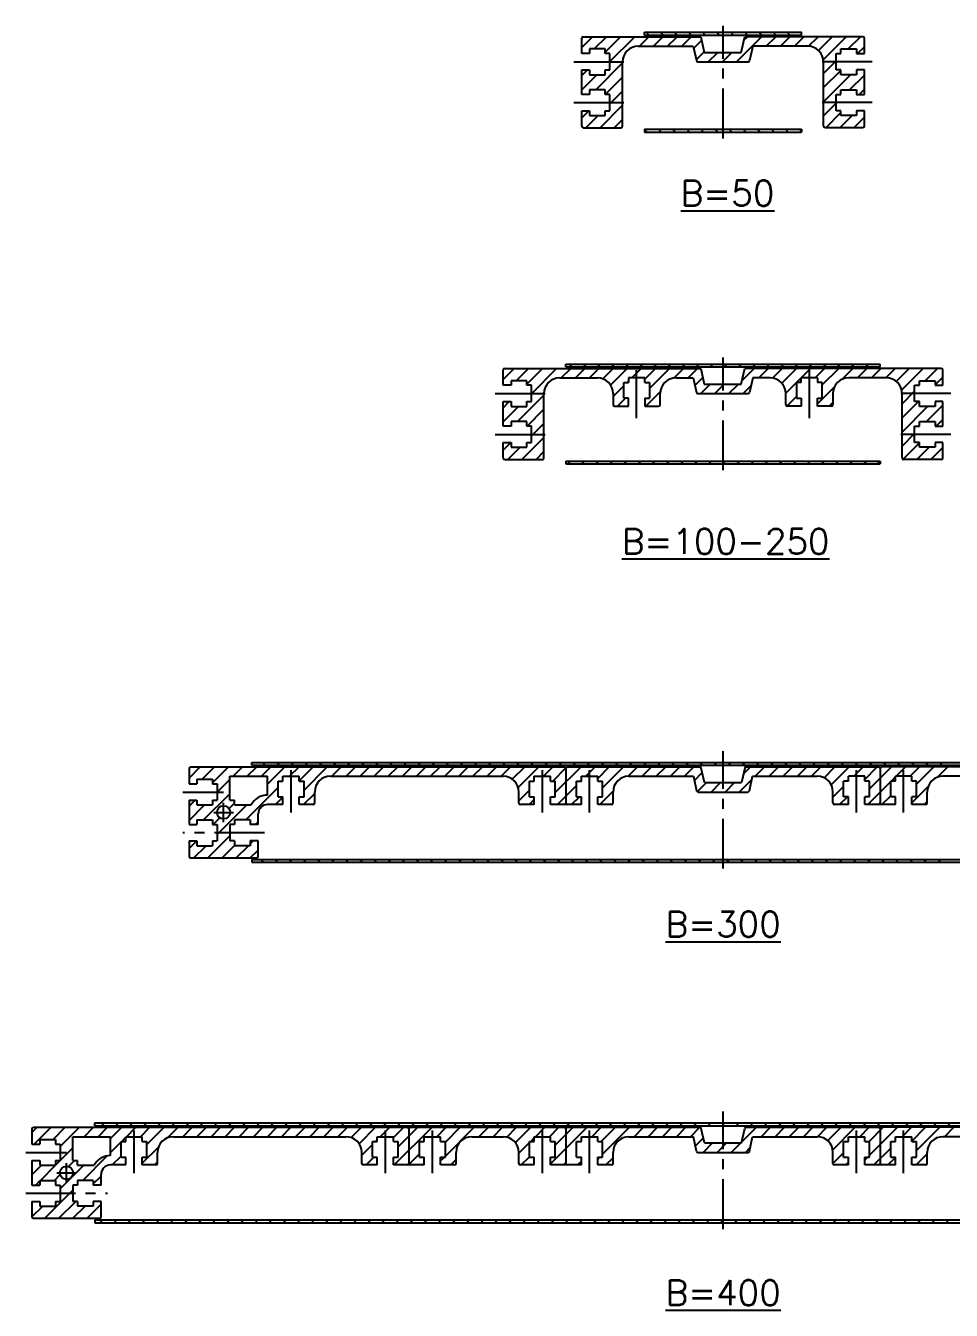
# Model space of a CAD drawing. Extents: x 0 to 1617, y -8 to 446.
# Drawn here: x 1172.9 to 1467.6, y 12.4 to 421.6 of the extents above; entities that cross this region are included whole.
import ezdxf

# ---------------------------------------------------------------- set-up
doc = ezdxf.new("R2010")
doc.units = 0
doc.header["$LTSCALE"] = 0.5
doc.linetypes.add('CENTER', pattern=[50.8, 31.75, -6.35, 6.35, -6.35])
for name, color, linetype in [('MSM_CENTER', 1, 'CENTER'), ('MSM_CONTINUOUS', 7, 'CONTINUOUS'), ('MSM_NARROW', 5, 'CONTINUOUS'), ('MSM_PART_NUMBER', 7, 'CONTINUOUS')]:
    doc.layers.add(name, color=color, linetype=linetype)
doc.styles.get("Standard").update_dxf_attribs({"font": 'txt.shx', "height": 3, "bigfont": 'bigfont.shx'})

msp = doc.modelspace()

# ---------------------------------------------------------------- linework, layer by layer
at = {"layer": 'MSM_CENTER'}
for p, q in [((1394.94, 385.71), (1394.94, 421.62)), ((1347.45, 410.11), (1365.13, 410.11)), ((1442.43, 410.11), (1424.75, 410.11)), ((1347.45, 397.11), (1365.13, 397.11)), ((1442.43, 397.11), (1424.75, 397.11)), ((1394.94, 280.02), (1394.94, 315.94)), ((1367.44, 296.56), (1367.44, 311.94)), ((1422.44, 296.56), (1422.44, 311.94)), ((1322.45, 304.42), (1340.13, 304.42)), ((1467.43, 304.42), (1449.75, 304.42)), ((1322.45, 291.42), (1340.13, 291.42)), ((1467.43, 291.42), (1449.75, 291.42)), ((1394.94, 153.11), (1394.94, 190.51)), ((1257.44, 170.99), (1257.44, 184.51)), ((1337.44, 170.99), (1337.44, 184.51)), ((1352.44, 170.99), (1352.44, 184.51)), ((1437.44, 170.99), (1437.44, 184.51)), ((1452.44, 170.99), (1452.44, 184.51)), ((1222.94, 177.51), (1235.94, 177.51)), ((1235.94, 167.91), (1235.94, 174.11)), ((1232.84, 171.01), (1239.04, 171.01)), ((1248.94, 164.51), (1222.94, 164.51)), ((1394.94, 38.3), (1394.94, 75.7)), ((1207.44, 56.11), (1207.44, 69.7)), ((1287.44, 56.11), (1287.44, 69.7)), ((1302.44, 56.11), (1302.44, 69.7)), ((1337.44, 56.11), (1337.44, 69.7)), ((1352.44, 56.11), (1352.44, 69.7)), ((1437.44, 56.11), (1437.44, 69.7)), ((1452.44, 56.11), (1452.44, 69.7)), ((1172.94, 62.7), (1185.94, 62.7)), ((1185.94, 53.1), (1185.94, 59.3)), ((1182.84, 56.2), (1189.04, 56.2)), ((1172.94, 49.7), (1198.94, 49.7))]:
    msp.add_line(p, q, dxfattribs=at)
at = {"layer": 'MSM_CONTINUOUS'}
for p, q in [((1349.94, 412.74), (1349.94, 417.61)), ((1350.44, 418.11), (1387.86, 418.11)), ((1369.94, 418.61), (1369.94, 419.51)), ((1369.94, 419.51), (1419.94, 419.51)), ((1369.94, 418.61), (1419.94, 418.61)), ((1387.86, 418.11), (1388.96, 413.11)), ((1400.76, 413.11), (1401.86, 418.11)), ((1439.44, 418.11), (1401.86, 418.11)), ((1419.94, 418.61), (1419.94, 419.51)), ((1439.94, 412.74), (1439.94, 417.61)), ((1352.44, 414.21), (1352.44, 412.74)), ((1357.44, 414.21), (1352.44, 414.21)), ((1357.44, 412.74), (1357.44, 414.21)), ((1367.94, 415.11), (1385.45, 415.11)), ((1385.45, 415.11), (1386.46, 410.5)), ((1404.4, 415.11), (1403.39, 410.5)), ((1421.94, 415.11), (1404.4, 415.11)), ((1432.44, 412.74), (1432.44, 414.21)), ((1432.44, 414.21), (1437.44, 414.21)), ((1437.44, 414.21), (1437.44, 412.74)), ((1352.44, 412.74), (1349.94, 412.74)), ((1358.94, 412.74), (1357.44, 412.74)), ((1358.94, 407.54), (1358.94, 412.74)), ((1362.94, 389.61), (1362.94, 410.11)), ((1386.95, 410.11), (1402.9, 410.11)), ((1388.96, 413.11), (1400.76, 413.11)), ((1426.94, 389.61), (1426.94, 410.11)), ((1430.94, 407.54), (1430.94, 412.74)), ((1430.94, 412.74), (1432.44, 412.74)), ((1437.44, 412.74), (1439.94, 412.74)), ((1349.94, 407.54), (1352.44, 407.54)), ((1349.94, 399.74), (1349.94, 407.54)), ((1352.44, 407.54), (1352.44, 406.01)), ((1352.44, 406.01), (1357.44, 406.01)), ((1357.44, 407.54), (1358.94, 407.54)), ((1357.44, 406.01), (1357.44, 407.54)), ((1432.44, 407.54), (1430.94, 407.54)), ((1432.44, 406.01), (1432.44, 407.54)), ((1437.44, 406.01), (1432.44, 406.01)), ((1439.94, 407.54), (1437.44, 407.54)), ((1437.44, 407.54), (1437.44, 406.01)), ((1439.94, 399.74), (1439.94, 407.54)), ((1352.44, 401.21), (1352.44, 399.74)), ((1357.44, 401.21), (1352.44, 401.21)), ((1357.44, 399.74), (1357.44, 401.21)), ((1432.44, 399.74), (1432.44, 401.21)), ((1432.44, 401.21), (1437.44, 401.21)), ((1437.44, 401.21), (1437.44, 399.74)), ((1352.44, 399.74), (1349.94, 399.74)), ((1358.94, 399.74), (1357.44, 399.74)), ((1358.94, 394.54), (1358.94, 399.74)), ((1430.94, 394.54), (1430.94, 399.74)), ((1430.94, 399.74), (1432.44, 399.74)), ((1437.44, 399.74), (1439.94, 399.74)), ((1349.94, 394.54), (1352.44, 394.54)), ((1349.94, 389.61), (1349.94, 394.54)), ((1352.44, 394.54), (1352.44, 393.01)), ((1352.44, 393.01), (1357.44, 393.01)), ((1357.44, 394.54), (1358.94, 394.54)), ((1357.44, 393.01), (1357.44, 394.54)), ((1432.44, 394.54), (1430.94, 394.54)), ((1432.44, 393.01), (1432.44, 394.54)), ((1437.44, 393.01), (1432.44, 393.01)), ((1439.94, 394.54), (1437.44, 394.54)), ((1437.44, 394.54), (1437.44, 393.01)), ((1439.94, 389.61), (1439.94, 394.54)), ((1350.44, 389.11), (1362.44, 389.11)), ((1439.44, 389.11), (1427.44, 389.11)), ((1369.94, 388.61), (1369.94, 387.71)), ((1369.94, 388.61), (1419.94, 388.61)), ((1369.94, 387.71), (1419.94, 387.71)), ((1419.94, 388.61), (1419.94, 387.71)), ((1324.94, 307.06), (1324.94, 311.92)), ((1325.44, 312.42), (1387.86, 312.42)), ((1344.94, 312.92), (1344.94, 313.82)), ((1344.94, 313.82), (1444.94, 313.82)), ((1344.94, 312.92), (1444.94, 312.92)), ((1387.86, 312.42), (1388.96, 307.42)), ((1400.76, 307.42), (1401.86, 312.42)), ((1464.44, 312.42), (1401.86, 312.42)), ((1444.94, 312.92), (1444.94, 313.82)), ((1464.94, 307.06), (1464.94, 311.92)), ((1327.44, 307.06), (1324.94, 307.06)), ((1327.44, 308.52), (1327.44, 307.06)), ((1332.44, 308.52), (1327.44, 308.52)), ((1332.44, 307.06), (1332.44, 308.52)), ((1333.94, 307.06), (1332.44, 307.06)), ((1333.94, 301.86), (1333.94, 307.06)), ((1342.94, 309.42), (1354.94, 309.42)), ((1363.34, 302.92), (1363.34, 307.92)), ((1363.34, 307.92), (1364.84, 307.92)), ((1370.04, 309.42), (1364.84, 309.42)), ((1364.84, 309.42), (1364.84, 307.92)), ((1370.04, 307.92), (1370.04, 309.42)), ((1370.04, 307.92), (1371.54, 307.92)), ((1371.54, 307.92), (1371.54, 302.92)), ((1379.94, 309.42), (1385.45, 309.42)), ((1385.45, 309.42), (1386.46, 304.81)), ((1388.96, 307.42), (1400.76, 307.42)), ((1404.4, 309.42), (1403.39, 304.82)), ((1409.94, 309.42), (1404.4, 309.42)), ((1418.34, 307.92), (1418.34, 302.92)), ((1419.84, 307.92), (1418.34, 307.92)), ((1425.04, 309.42), (1419.84, 309.42)), ((1419.84, 307.92), (1419.84, 309.42)), ((1425.04, 309.42), (1425.04, 307.92)), ((1426.54, 307.92), (1425.04, 307.92)), ((1426.54, 302.92), (1426.54, 307.92)), ((1446.94, 309.42), (1434.94, 309.42)), ((1455.94, 301.86), (1455.94, 307.06)), ((1455.94, 307.06), (1457.44, 307.06)), ((1457.44, 307.06), (1457.44, 308.52)), ((1457.44, 308.52), (1462.44, 308.52)), ((1462.44, 308.52), (1462.44, 307.06)), ((1462.44, 307.06), (1464.94, 307.06)), ((1337.94, 283.92), (1337.94, 304.42)), ((1359.94, 304.42), (1359.94, 300.92)), ((1364.84, 302.92), (1363.34, 302.92)), ((1364.84, 300.42), (1364.84, 302.92)), ((1370.04, 302.92), (1371.54, 302.92)), ((1370.04, 302.92), (1370.04, 300.42)), ((1374.94, 300.92), (1374.94, 304.42)), ((1386.95, 304.42), (1402.9, 304.42)), ((1414.94, 300.92), (1414.94, 304.42)), ((1418.34, 302.92), (1419.84, 302.92)), ((1419.84, 302.92), (1419.84, 300.42)), ((1425.04, 302.92), (1426.54, 302.92)), ((1425.04, 300.42), (1425.04, 302.92)), ((1429.94, 304.42), (1429.94, 300.92)), ((1451.94, 283.92), (1451.94, 304.42)), ((1324.94, 301.86), (1327.44, 301.86)), ((1324.94, 294.06), (1324.94, 301.86)), ((1327.44, 301.86), (1327.44, 300.32)), ((1327.44, 300.32), (1332.44, 300.32)), ((1332.44, 301.86), (1333.94, 301.86)), ((1332.44, 300.32), (1332.44, 301.86)), ((1360.44, 300.42), (1364.84, 300.42)), ((1370.04, 300.42), (1374.44, 300.42)), ((1419.84, 300.42), (1415.44, 300.42)), ((1429.44, 300.42), (1425.04, 300.42)), ((1457.44, 301.86), (1455.94, 301.86)), ((1457.44, 300.32), (1457.44, 301.86)), ((1462.44, 300.32), (1457.44, 300.32)), ((1464.94, 301.86), (1462.44, 301.86)), ((1462.44, 301.86), (1462.44, 300.32)), ((1464.94, 294.06), (1464.94, 301.86)), ((1327.44, 295.52), (1327.44, 294.06)), ((1332.44, 295.52), (1327.44, 295.52)), ((1332.44, 294.06), (1332.44, 295.52)), ((1457.44, 294.06), (1457.44, 295.52)), ((1457.44, 295.52), (1462.44, 295.52)), ((1462.44, 295.52), (1462.44, 294.06)), ((1327.44, 294.06), (1324.94, 294.06)), ((1333.94, 294.06), (1332.44, 294.06)), ((1333.94, 288.86), (1333.94, 294.06)), ((1455.94, 288.86), (1455.94, 294.06)), ((1455.94, 294.06), (1457.44, 294.06)), ((1462.44, 294.06), (1464.94, 294.06)), ((1324.94, 283.92), (1324.94, 288.86)), ((1324.94, 288.86), (1327.44, 288.86)), ((1327.44, 288.86), (1327.44, 287.32)), ((1327.44, 287.32), (1332.44, 287.32)), ((1332.44, 288.86), (1333.94, 288.86)), ((1332.44, 287.32), (1332.44, 288.86)), ((1457.44, 288.86), (1455.94, 288.86)), ((1457.44, 287.32), (1457.44, 288.86)), ((1462.44, 287.32), (1457.44, 287.32)), ((1464.94, 288.86), (1462.44, 288.86)), ((1462.44, 288.86), (1462.44, 287.32)), ((1464.94, 283.92), (1464.94, 288.86)), ((1325.44, 283.42), (1337.44, 283.42)), ((1344.94, 282.92), (1344.94, 282.02)), ((1344.94, 282.92), (1444.94, 282.92)), ((1444.94, 282.92), (1444.94, 282.02)), ((1464.44, 283.42), (1452.44, 283.42)), ((1344.94, 282.02), (1444.94, 282.02)), ((1224.94, 185.01), (1224.94, 180.11)), ((1225.44, 185.51), (1344.44, 185.51)), ((1244.94, 186.01), (1244.94, 186.91)), ((1244.94, 186.91), (1544.94, 186.91)), ((1244.94, 186.01), (1544.94, 186.01)), ((1344.94, 185.01), (1344.94, 174.01)), ((1345.44, 185.51), (1387.54, 185.51)), ((1389.04, 180.51), (1388.03, 185.12)), ((1401.94, 185.51), (1400.84, 180.51)), ((1402.34, 185.51), (1444.44, 185.51)), ((1444.94, 185.01), (1444.94, 174.01)), ((1564.44, 185.51), (1445.44, 185.51)), ((1224.94, 180.11), (1227.44, 180.11)), ((1227.44, 181.61), (1227.44, 180.11)), ((1227.44, 181.61), (1232.44, 181.61)), ((1232.44, 181.61), (1232.44, 180.11)), ((1232.44, 180.11), (1233.94, 180.11)), ((1233.94, 180.11), (1233.94, 174.91)), ((1237.94, 182.51), (1249.94, 182.51)), ((1237.94, 174.91), (1237.94, 182.51)), ((1249.94, 176.51), (1249.94, 182.51)), ((1253.34, 181.01), (1254.84, 181.01)), ((1253.34, 176.01), (1253.34, 181.01)), ((1254.84, 182.51), (1260.04, 182.51)), ((1254.84, 181.01), (1254.84, 182.51)), ((1260.04, 181.01), (1260.04, 182.51)), ((1260.04, 181.01), (1261.54, 181.01)), ((1261.54, 176.01), (1261.54, 181.01)), ((1269.94, 182.51), (1324.94, 182.51)), ((1333.34, 181.01), (1334.84, 181.01)), ((1333.34, 176.01), (1333.34, 181.01)), ((1334.84, 182.51), (1340.04, 182.51)), ((1334.84, 181.01), (1334.84, 182.51)), ((1340.04, 181.01), (1340.04, 182.51)), ((1340.04, 181.01), (1341.54, 181.01)), ((1341.54, 176.01), (1341.54, 181.01)), ((1348.34, 181.01), (1349.84, 181.01)), ((1348.34, 176.01), (1348.34, 181.01)), ((1349.84, 182.51), (1355.04, 182.51)), ((1349.84, 181.01), (1349.84, 182.51)), ((1355.04, 181.01), (1355.04, 182.51)), ((1355.04, 181.01), (1356.54, 181.01)), ((1356.54, 176.01), (1356.54, 181.01)), ((1364.94, 182.51), (1385.53, 182.51)), ((1385.53, 182.51), (1386.54, 177.91)), ((1389.04, 180.51), (1400.84, 180.51)), ((1403.34, 177.91), (1404.35, 182.51)), ((1404.35, 182.51), (1424.94, 182.51)), ((1433.34, 176.01), (1433.34, 181.01)), ((1434.84, 181.01), (1433.34, 181.01)), ((1440.04, 182.51), (1434.84, 182.51)), ((1434.84, 181.01), (1434.84, 182.51)), ((1440.04, 181.01), (1440.04, 182.51)), ((1441.54, 181.01), (1440.04, 181.01)), ((1441.54, 176.01), (1441.54, 181.01)), ((1448.34, 176.01), (1448.34, 181.01)), ((1449.84, 181.01), (1448.34, 181.01)), ((1455.04, 182.51), (1449.84, 182.51)), ((1449.84, 181.01), (1449.84, 182.51)), ((1455.04, 181.01), (1455.04, 182.51)), ((1456.54, 181.01), (1455.04, 181.01)), ((1456.54, 176.01), (1456.54, 181.01)), ((1519.94, 182.51), (1464.94, 182.51)), ((1253.34, 176.01), (1254.84, 176.01)), ((1254.84, 173.51), (1254.84, 176.01)), ((1260.04, 173.51), (1260.04, 176.01)), ((1260.04, 176.01), (1261.54, 176.01)), ((1264.94, 174.01), (1264.94, 177.51)), ((1329.94, 174.01), (1329.94, 177.51)), ((1333.34, 176.01), (1334.84, 176.01)), ((1334.84, 173.51), (1334.84, 176.01)), ((1340.04, 173.51), (1340.04, 176.01)), ((1340.04, 176.01), (1341.54, 176.01)), ((1348.34, 176.01), (1349.84, 176.01)), ((1349.84, 173.51), (1349.84, 176.01)), ((1355.04, 173.51), (1355.04, 176.01)), ((1355.04, 176.01), (1356.54, 176.01)), ((1359.94, 174.01), (1359.94, 177.51)), ((1387.03, 177.51), (1402.85, 177.51)), ((1429.94, 174.01), (1429.94, 177.51)), ((1434.84, 176.01), (1433.34, 176.01)), ((1434.84, 173.51), (1434.84, 176.01)), ((1440.04, 173.51), (1440.04, 176.01)), ((1441.54, 176.01), (1440.04, 176.01)), ((1449.84, 176.01), (1448.34, 176.01)), ((1449.84, 173.51), (1449.84, 176.01)), ((1455.04, 173.51), (1455.04, 176.01)), ((1456.54, 176.01), (1455.04, 176.01)), ((1459.94, 174.01), (1459.94, 177.51)), ((1224.94, 174.91), (1227.44, 174.91)), ((1224.94, 174.91), (1224.94, 167.11)), ((1227.44, 174.91), (1227.44, 173.41)), ((1227.44, 173.41), (1232.44, 173.41)), ((1232.44, 174.91), (1232.44, 173.41)), ((1232.44, 174.91), (1233.94, 174.91)), ((1237.94, 174.91), (1239.44, 174.91)), ((1239.44, 173.41), (1239.44, 174.91)), ((1239.44, 173.41), (1244.69, 173.41)), ((1254.84, 173.51), (1249.94, 173.51)), ((1264.44, 173.51), (1260.04, 173.51)), ((1334.84, 173.51), (1330.44, 173.51)), ((1344.44, 173.51), (1340.04, 173.51)), ((1349.84, 173.51), (1345.44, 173.51)), ((1359.44, 173.51), (1355.04, 173.51)), ((1434.84, 173.51), (1430.44, 173.51)), ((1444.44, 173.51), (1440.04, 173.51)), ((1449.84, 173.51), (1445.44, 173.51)), ((1459.44, 173.51), (1455.04, 173.51)), ((1227.44, 168.61), (1227.44, 167.11)), ((1227.44, 168.61), (1232.44, 168.61)), ((1232.44, 168.61), (1232.44, 167.11)), ((1239.44, 168.61), (1239.44, 167.11)), ((1244.44, 168.61), (1239.44, 168.61)), ((1244.44, 168.61), (1244.44, 167.11)), ((1246.94, 167.11), (1246.94, 170.51)), ((1224.94, 167.11), (1227.44, 167.11)), ((1232.44, 167.11), (1233.94, 167.11)), ((1233.94, 167.11), (1233.94, 161.91)), ((1237.94, 167.11), (1237.94, 161.91)), ((1239.44, 167.11), (1237.94, 167.11)), ((1246.94, 167.11), (1244.44, 167.11)), ((1224.94, 161.91), (1227.44, 161.91)), ((1224.94, 161.91), (1224.94, 157.01)), ((1227.44, 161.91), (1227.44, 160.41)), ((1227.44, 160.41), (1232.44, 160.41)), ((1232.44, 161.91), (1232.44, 160.41)), ((1232.44, 161.91), (1233.94, 161.91)), ((1239.44, 161.91), (1237.94, 161.91)), ((1239.44, 161.91), (1239.44, 160.41)), ((1244.44, 160.41), (1239.44, 160.41)), ((1246.94, 161.91), (1244.44, 161.91)), ((1244.44, 161.91), (1244.44, 160.41)), ((1246.94, 157.01), (1246.94, 161.91)), ((1225.44, 156.51), (1246.44, 156.51)), ((1244.94, 156.01), (1244.94, 155.11)), ((1244.94, 156.01), (1544.94, 156.01)), ((1244.94, 155.11), (1544.94, 155.11)), ((1174.94, 70.2), (1174.94, 65.3)), ((1175.44, 70.7), (1294.44, 70.7)), ((1194.94, 72.1), (1594.94, 72.1)), ((1194.94, 71.2), (1194.94, 72.1)), ((1194.94, 71.2), (1594.94, 71.2)), ((1294.94, 70.2), (1294.94, 59.2)), ((1295.44, 70.7), (1344.44, 70.7)), ((1344.94, 70.2), (1344.94, 59.2)), ((1345.44, 70.7), (1387.54, 70.7)), ((1389.04, 65.7), (1388.03, 70.31)), ((1400.84, 65.7), (1401.85, 70.31)), ((1402.34, 70.7), (1444.44, 70.7)), ((1444.94, 70.2), (1444.94, 59.2)), ((1494.44, 70.7), (1445.44, 70.7)), ((1177.44, 66.8), (1177.44, 65.3)), ((1177.44, 66.8), (1182.44, 66.8)), ((1182.44, 66.8), (1182.44, 65.3)), ((1187.94, 67.7), (1199.94, 67.7)), ((1187.94, 60.1), (1187.94, 67.7)), ((1199.94, 61.7), (1199.94, 67.7)), ((1203.34, 66.2), (1204.84, 66.2)), ((1203.34, 61.2), (1203.34, 66.2)), ((1204.84, 67.7), (1210.04, 67.7)), ((1204.84, 66.2), (1204.84, 67.7)), ((1210.04, 66.2), (1210.04, 67.7)), ((1210.04, 66.2), (1211.54, 66.2)), ((1211.54, 61.2), (1211.54, 66.2)), ((1219.94, 67.7), (1274.94, 67.7)), ((1283.34, 66.2), (1284.84, 66.2)), ((1283.34, 61.2), (1283.34, 66.2)), ((1284.84, 67.7), (1290.04, 67.7)), ((1284.84, 66.2), (1284.84, 67.7)), ((1290.04, 66.2), (1290.04, 67.7)), ((1290.04, 66.2), (1291.54, 66.2)), ((1291.54, 61.2), (1291.54, 66.2)), ((1298.34, 66.2), (1299.84, 66.2)), ((1298.34, 61.2), (1298.34, 66.2)), ((1299.84, 67.7), (1305.04, 67.7)), ((1299.84, 66.2), (1299.84, 67.7)), ((1305.04, 66.2), (1305.04, 67.7)), ((1305.04, 66.2), (1306.54, 66.2)), ((1306.54, 61.2), (1306.54, 66.2)), ((1314.94, 67.7), (1324.94, 67.7)), ((1333.34, 66.2), (1334.84, 66.2)), ((1333.34, 61.2), (1333.34, 66.2)), ((1334.84, 67.7), (1340.04, 67.7)), ((1334.84, 66.2), (1334.84, 67.7)), ((1340.04, 66.2), (1340.04, 67.7)), ((1340.04, 66.2), (1341.54, 66.2)), ((1341.54, 61.2), (1341.54, 66.2)), ((1348.34, 66.2), (1349.84, 66.2)), ((1348.34, 61.2), (1348.34, 66.2)), ((1349.84, 67.7), (1355.04, 67.7)), ((1349.84, 66.2), (1349.84, 67.7)), ((1355.04, 66.2), (1355.04, 67.7)), ((1355.04, 66.2), (1356.54, 66.2)), ((1356.54, 61.2), (1356.54, 66.2)), ((1364.94, 67.7), (1385.53, 67.7)), ((1386.54, 63.09), (1385.53, 67.7)), ((1389.04, 65.7), (1400.84, 65.7)), ((1403.34, 63.09), (1404.35, 67.7)), ((1404.35, 67.7), (1424.94, 67.7)), ((1433.34, 66.2), (1434.84, 66.2)), ((1433.34, 61.2), (1433.34, 66.2)), ((1434.84, 67.7), (1440.04, 67.7)), ((1434.84, 66.2), (1434.84, 67.7)), ((1440.04, 66.2), (1440.04, 67.7)), ((1440.04, 66.2), (1441.54, 66.2)), ((1441.54, 61.2), (1441.54, 66.2)), ((1448.34, 66.2), (1449.84, 66.2)), ((1448.34, 61.2), (1448.34, 66.2)), ((1449.84, 67.7), (1455.04, 67.7)), ((1449.84, 66.2), (1449.84, 67.7)), ((1455.04, 66.2), (1455.04, 67.7)), ((1455.04, 66.2), (1456.54, 66.2)), ((1456.54, 61.2), (1456.54, 66.2)), ((1474.94, 67.7), (1464.94, 67.7)), ((1174.94, 65.3), (1177.44, 65.3)), ((1182.44, 65.3), (1183.94, 65.3)), ((1183.94, 65.3), (1183.94, 60.1)), ((1214.94, 59.2), (1214.94, 62.7)), ((1279.94, 59.2), (1279.94, 62.7)), ((1309.94, 59.2), (1309.94, 62.7)), ((1329.94, 59.2), (1329.94, 62.7)), ((1359.94, 59.2), (1359.94, 62.7)), ((1387.03, 62.7), (1402.85, 62.7)), ((1429.94, 59.2), (1429.94, 62.7)), ((1459.94, 59.2), (1459.94, 62.7)), ((1174.94, 60.1), (1177.44, 60.1)), ((1174.94, 60.1), (1174.94, 52.3)), ((1177.44, 60.1), (1177.44, 58.6)), ((1177.44, 58.6), (1182.44, 58.6)), ((1182.44, 60.1), (1182.44, 58.6)), ((1182.44, 60.1), (1183.94, 60.1)), ((1187.94, 60.1), (1189.44, 60.1)), ((1189.44, 58.6), (1189.44, 60.1)), ((1189.44, 58.6), (1194.69, 58.6)), ((1204.84, 58.7), (1199.94, 58.7)), ((1203.34, 61.2), (1204.84, 61.2)), ((1204.84, 58.7), (1204.84, 61.2)), ((1210.04, 58.7), (1210.04, 61.2)), ((1210.04, 61.2), (1211.54, 61.2)), ((1214.44, 58.7), (1210.04, 58.7)), ((1284.84, 58.7), (1280.44, 58.7)), ((1283.34, 61.2), (1284.84, 61.2)), ((1284.84, 58.7), (1284.84, 61.2)), ((1290.04, 58.7), (1290.04, 61.2)), ((1290.04, 61.2), (1291.54, 61.2)), ((1294.44, 58.7), (1290.04, 58.7)), ((1299.84, 58.7), (1295.44, 58.7)), ((1298.34, 61.2), (1299.84, 61.2)), ((1299.84, 58.7), (1299.84, 61.2)), ((1305.04, 58.7), (1305.04, 61.2)), ((1305.04, 61.2), (1306.54, 61.2)), ((1309.44, 58.7), (1305.04, 58.7)), ((1334.84, 58.7), (1330.44, 58.7)), ((1333.34, 61.2), (1334.84, 61.2)), ((1334.84, 58.7), (1334.84, 61.2)), ((1340.04, 58.7), (1340.04, 61.2)), ((1340.04, 61.2), (1341.54, 61.2)), ((1344.44, 58.7), (1340.04, 58.7)), ((1349.84, 58.7), (1345.44, 58.7)), ((1348.34, 61.2), (1349.84, 61.2)), ((1349.84, 58.7), (1349.84, 61.2)), ((1355.04, 58.7), (1355.04, 61.2)), ((1355.04, 61.2), (1356.54, 61.2)), ((1359.44, 58.7), (1355.04, 58.7)), ((1434.84, 58.7), (1430.44, 58.7)), ((1433.34, 61.2), (1434.84, 61.2)), ((1434.84, 58.7), (1434.84, 61.2)), ((1440.04, 58.7), (1440.04, 61.2)), ((1440.04, 61.2), (1441.54, 61.2)), ((1444.44, 58.7), (1440.04, 58.7)), ((1449.84, 58.7), (1445.44, 58.7)), ((1448.34, 61.2), (1449.84, 61.2)), ((1449.84, 58.7), (1449.84, 61.2)), ((1455.04, 58.7), (1455.04, 61.2)), ((1455.04, 61.2), (1456.54, 61.2)), ((1459.44, 58.7), (1455.04, 58.7)), ((1177.44, 53.8), (1177.44, 52.3)), ((1177.44, 53.8), (1182.44, 53.8)), ((1182.44, 53.8), (1182.44, 52.3)), ((1189.44, 53.8), (1189.44, 52.3)), ((1194.44, 53.8), (1189.44, 53.8)), ((1194.44, 53.8), (1194.44, 52.3)), ((1196.94, 52.3), (1196.94, 55.7)), ((1174.94, 52.3), (1177.44, 52.3)), ((1182.44, 52.3), (1183.94, 52.3)), ((1183.94, 52.3), (1183.94, 47.1)), ((1187.94, 52.3), (1187.94, 47.1)), ((1189.44, 52.3), (1187.94, 52.3)), ((1196.94, 52.3), (1194.44, 52.3)), ((1174.94, 47.1), (1177.44, 47.1)), ((1174.94, 47.1), (1174.94, 42.2)), ((1177.44, 47.1), (1177.44, 45.6)), ((1177.44, 45.6), (1182.44, 45.6)), ((1182.44, 47.1), (1182.44, 45.6)), ((1182.44, 47.1), (1183.94, 47.1)), ((1189.44, 47.1), (1187.94, 47.1)), ((1189.44, 47.1), (1189.44, 45.6)), ((1194.44, 45.6), (1189.44, 45.6)), ((1196.94, 47.1), (1194.44, 47.1)), ((1194.44, 47.1), (1194.44, 45.6)), ((1196.94, 42.2), (1196.94, 47.1)), ((1175.44, 41.7), (1196.44, 41.7)), ((1194.94, 41.2), (1594.94, 41.2)), ((1194.94, 41.2), (1194.94, 40.3)), ((1194.94, 40.3), (1594.94, 40.3))]:
    msp.add_line(p, q, dxfattribs=at)
for centre in [(1235.94, 171.01), (1185.94, 56.2)]:
    msp.add_circle(centre, 2.1, dxfattribs=at)
for centre, radius, start, end in [((1350.44, 417.61), 0.5, 90, 180), ((1439.44, 417.61), 0.5, 0, 90), ((1367.94, 410.11), 5, 90, 180), ((1421.94, 410.11), 5, 0, 90), ((1386.95, 410.61), 0.5, 192.4074, 270), ((1402.9, 410.61), 0.5, 270, 347.6793), ((1350.44, 389.61), 0.5, 180, 270), ((1362.44, 389.61), 0.5, 270, 0), ((1427.44, 389.61), 0.5, 180, 270), ((1439.44, 389.61), 0.5, 270, 0), ((1325.44, 311.92), 0.5, 90, 180), ((1464.44, 311.92), 0.5, 0, 90), ((1342.94, 304.42), 5, 90, 180), ((1354.94, 304.42), 5, 0, 90), ((1379.94, 304.42), 5, 90, 180), ((1409.94, 304.42), 5, 0, 90), ((1434.94, 304.42), 5, 90, 180), ((1446.94, 304.42), 5, 0, 90), ((1386.95, 304.92), 0.5, 192.4074, 270), ((1402.9, 304.92), 0.5, 270, 347.6793), ((1360.44, 300.92), 0.5, 180, 270), ((1374.44, 300.92), 0.5, 270, 0), ((1415.44, 300.92), 0.5, 180, 270), ((1429.44, 300.92), 0.5, 270, 0), ((1325.44, 283.92), 0.5, 180, 270), ((1337.44, 283.92), 0.5, 270, 0), ((1452.44, 283.92), 0.5, 180, 270), ((1464.44, 283.92), 0.5, 270, 0), ((1225.44, 185.01), 0.5, 90, 180), ((1344.44, 185.01), 0.5, 0, 90), ((1345.44, 185.01), 0.5, 90, 180), ((1387.54, 185.01), 0.5, 12.4074, 90), ((1402.34, 185.01), 0.5, 90, 167.5926), ((1444.44, 185.01), 0.5, 0, 90), ((1445.44, 185.01), 0.5, 90, 180), ((1269.94, 177.51), 5, 90, 180), ((1324.94, 177.51), 5, 0, 90), ((1364.94, 177.51), 5, 90, 180), ((1424.94, 177.51), 5, 0, 90), ((1464.94, 177.51), 5, 90, 180), ((1249.94, 170.51), 6, 90, 151.0967), ((1387.03, 178.01), 0.5, 192.4074, 270), ((1402.85, 178.01), 0.5, 270, 347.5926), ((1249.94, 170.51), 3, 90, 180), ((1264.44, 174.01), 0.5, 270, 0), ((1330.44, 174.01), 0.5, 180, 270), ((1344.44, 174.01), 0.5, 270, 0), ((1345.44, 174.01), 0.5, 180, 270), ((1359.44, 174.01), 0.5, 270, 0), ((1430.44, 174.01), 0.5, 180, 270), ((1444.44, 174.01), 0.5, 270, 0), ((1445.44, 174.01), 0.5, 180, 270), ((1459.44, 174.01), 0.5, 270, 0), ((1225.44, 157.01), 0.5, 180, 270), ((1246.44, 157.01), 0.5, 270, 0), ((1175.44, 70.2), 0.5, 90, 180), ((1294.44, 70.2), 0.5, 360, 90), ((1295.44, 70.2), 0.5, 90, 180), ((1344.44, 70.2), 0.5, 0, 90), ((1345.44, 70.2), 0.5, 90, 180), ((1387.54, 70.2), 0.5, 12.4074, 90), ((1402.34, 70.2), 0.5, 90, 167.5926), ((1444.44, 70.2), 0.5, 0, 90), ((1445.44, 70.2), 0.5, 90, 180), ((1219.94, 62.7), 5, 90, 180), ((1274.94, 62.7), 5, 0, 90), ((1314.94, 62.7), 5, 90, 180), ((1324.94, 62.7), 5, 0, 90), ((1364.94, 62.7), 5, 90, 180), ((1424.94, 62.7), 5, 0, 90), ((1464.94, 62.7), 5, 90, 180), ((1199.94, 55.7), 6, 90, 151.0967), ((1387.03, 63.2), 0.5, 192.4074, 270), ((1402.85, 63.2), 0.5, 270, 347.5926), ((1199.94, 55.7), 3, 90, 180), ((1214.44, 59.2), 0.5, 270, 0), ((1280.44, 59.2), 0.5, 180, 270), ((1294.44, 59.2), 0.5, 270, 360), ((1295.44, 59.2), 0.5, 180, 270), ((1309.44, 59.2), 0.5, 270, 0), ((1330.44, 59.2), 0.5, 180, 270), ((1344.44, 59.2), 0.5, 270, 0), ((1345.44, 59.2), 0.5, 180, 270), ((1359.44, 59.2), 0.5, 270, 0), ((1430.44, 59.2), 0.5, 180, 270), ((1444.44, 59.2), 0.5, 270, 0), ((1445.44, 59.2), 0.5, 180, 270), ((1459.44, 59.2), 0.5, 270, 0), ((1175.44, 42.2), 0.5, 180, 270), ((1196.44, 42.2), 0.5, 270, 0)]:
    msp.add_arc(centre, radius, start, end, dxfattribs=at)
at = {"layer": 'MSM_NARROW'}
for p, q in [((1349.94, 414.7), (1353.35, 418.11)), ((1353.94, 414.21), (1357.84, 418.11)), ((1357.44, 413.22), (1362.33, 418.11)), ((1358.94, 410.23), (1366.82, 418.11)), ((1368.31, 415.11), (1371.31, 418.11)), ((1371.34, 418.61), (1370.44, 419.51)), ((1372.8, 415.11), (1375.8, 418.11)), ((1375.83, 418.61), (1374.93, 419.51)), ((1377.29, 415.11), (1380.29, 418.11)), ((1380.32, 418.61), (1379.42, 419.51)), ((1381.78, 415.11), (1384.78, 418.11)), ((1384.81, 418.61), (1383.91, 419.51)), ((1389.3, 418.61), (1388.4, 419.51)), ((1393.79, 418.61), (1392.89, 419.51)), ((1398.28, 418.61), (1397.38, 419.51)), ((1399.23, 410.11), (1407.23, 418.11)), ((1401.61, 416.98), (1402.74, 418.11)), ((1402.77, 418.61), (1401.87, 419.51)), ((1407.26, 418.61), (1406.36, 419.51)), ((1408.72, 415.11), (1411.72, 418.11)), ((1411.75, 418.61), (1410.85, 419.51)), ((1413.21, 415.11), (1416.21, 418.11)), ((1416.24, 418.61), (1415.34, 419.51)), ((1417.7, 415.11), (1420.7, 418.11)), ((1419.94, 419.39), (1419.83, 419.51)), ((1422.19, 415.1), (1425.19, 418.11)), ((1425.34, 413.77), (1429.68, 418.11)), ((1426.89, 410.82), (1434.17, 418.11)), ((1434.76, 414.21), (1438.66, 418.11)), ((1385.6, 414.43), (1388.12, 416.95)), ((1437.79, 412.74), (1439.94, 414.89)), ((1354.41, 401.21), (1362.94, 409.74)), ((1386.41, 410.75), (1388.93, 413.27)), ((1390.25, 410.11), (1393.25, 413.11)), ((1394.74, 410.11), (1397.74, 413.11)), ((1426.94, 406.38), (1430.94, 410.38)), ((1349.94, 405.72), (1351.76, 407.54)), ((1349.94, 401.23), (1354.72, 406.01)), ((1357.44, 399.75), (1362.94, 405.25)), ((1426.94, 401.89), (1432.44, 407.39)), ((1426.94, 397.4), (1435.54, 406.01)), ((1435.23, 401.21), (1439.94, 405.91)), ((1438.26, 399.74), (1439.94, 401.42)), ((1358.94, 396.76), (1362.94, 400.76)), ((1349.94, 392.25), (1352.23, 394.54)), ((1351.29, 389.11), (1355.19, 393.01)), ((1355.78, 389.11), (1362.94, 396.26)), ((1426.94, 392.91), (1430.94, 396.91)), ((1427.62, 389.11), (1432.44, 393.92)), ((1432.11, 389.11), (1436.01, 393.01)), ((1437.44, 394.43), (1437.55, 394.54)), ((1360.27, 389.11), (1362.94, 391.77)), ((1436.6, 389.11), (1439.94, 392.44)), ((1370.8, 387.71), (1369.94, 388.57)), ((1375.29, 387.71), (1374.39, 388.61)), ((1379.78, 387.71), (1378.88, 388.61)), ((1384.27, 387.71), (1383.37, 388.61)), ((1388.77, 387.71), (1387.87, 388.61)), ((1393.26, 387.71), (1392.36, 388.61)), ((1397.75, 387.71), (1396.85, 388.61)), ((1402.24, 387.71), (1401.34, 388.61)), ((1406.73, 387.71), (1405.83, 388.61)), ((1411.22, 387.71), (1410.32, 388.61)), ((1415.71, 387.71), (1414.81, 388.61)), ((1419.94, 387.96), (1419.3, 388.61)), ((1324.94, 308.87), (1328.49, 312.42)), ((1329.08, 308.52), (1332.98, 312.42)), ((1332.44, 307.39), (1337.47, 312.42)), ((1333.94, 304.4), (1341.96, 312.42)), ((1343.45, 309.42), (1346.45, 312.42)), ((1346.81, 312.92), (1345.91, 313.82)), ((1347.94, 309.42), (1350.94, 312.42)), ((1351.3, 312.92), (1350.4, 313.82)), ((1352.43, 309.42), (1355.43, 312.42)), ((1355.79, 312.92), (1354.89, 313.82)), ((1356.63, 309.13), (1359.92, 312.42)), ((1359.13, 307.15), (1364.41, 312.42)), ((1360.28, 312.92), (1359.38, 313.82)), ((1364.77, 312.92), (1363.87, 313.82)), ((1365.9, 309.42), (1368.9, 312.42)), ((1369.26, 312.92), (1368.36, 313.82)), ((1370.04, 309.07), (1373.39, 312.42)), ((1371.54, 306.08), (1377.88, 312.42)), ((1373.75, 312.92), (1372.85, 313.82)), ((1378.24, 312.92), (1377.34, 313.82)), ((1379.33, 309.38), (1382.37, 312.42)), ((1382.73, 312.92), (1381.83, 313.82)), ((1383.86, 309.42), (1386.86, 312.42)), ((1387.22, 312.92), (1386.32, 313.82)), ((1391.71, 312.92), (1390.81, 313.82)), ((1396.2, 312.92), (1395.3, 313.82)), ((1400.69, 312.92), (1399.79, 313.82)), ((1401.03, 308.63), (1404.82, 312.42)), ((1405.18, 312.92), (1404.28, 313.82)), ((1406.31, 309.42), (1409.31, 312.42)), ((1409.67, 312.92), (1408.77, 313.82)), ((1410.74, 309.36), (1413.8, 312.42)), ((1414.16, 312.92), (1413.26, 313.82)), ((1413.65, 307.78), (1418.29, 312.42)), ((1414.94, 304.58), (1422.78, 312.42)), ((1418.65, 312.92), (1417.75, 313.82)), ((1423.14, 312.92), (1422.24, 313.82)), ((1424.27, 309.42), (1427.27, 312.42)), ((1426.54, 307.2), (1431.76, 312.42)), ((1427.63, 312.92), (1426.73, 313.82)), ((1432.12, 312.92), (1431.22, 313.82)), ((1432.74, 308.91), (1436.25, 312.42)), ((1436.61, 312.92), (1435.71, 313.82)), ((1437.74, 309.42), (1440.74, 312.42)), ((1441.1, 312.92), (1440.2, 313.82)), ((1442.23, 309.42), (1445.23, 312.42)), ((1444.94, 313.57), (1444.69, 313.82)), ((1446.72, 309.42), (1449.72, 312.42)), ((1450.09, 308.3), (1454.21, 312.42)), ((1451.81, 305.53), (1458.7, 312.42)), ((1459.29, 308.52), (1463.19, 312.42)), ((1364.4, 307.92), (1364.84, 308.36)), ((1385.97, 307.05), (1388.49, 309.56)), ((1387.84, 304.42), (1390.84, 307.42)), ((1392.33, 304.42), (1395.33, 307.42)), ((1396.82, 304.42), (1399.82, 307.42)), ((1401.31, 304.42), (1403.87, 306.98)), ((1462.44, 307.18), (1464.94, 309.68)), ((1329.55, 295.52), (1337.94, 303.91)), ((1359.94, 303.46), (1363.34, 306.86)), ((1361.39, 300.42), (1363.89, 302.92)), ((1370.37, 300.42), (1374.98, 305.03)), ((1415.29, 300.44), (1418.34, 303.49)), ((1425.04, 301.21), (1430.45, 306.62)), ((1451.94, 301.17), (1455.94, 305.17)), ((1324.94, 299.89), (1326.9, 301.86)), ((1324.94, 295.4), (1329.86, 300.32)), ((1332.57, 294.06), (1337.94, 299.42)), ((1419.76, 300.42), (1419.84, 300.5)), ((1428.74, 300.42), (1429.94, 301.62)), ((1451.94, 296.68), (1457.12, 301.86)), ((1451.94, 292.19), (1460.07, 300.32)), ((1459.76, 295.52), (1464.94, 300.7)), ((1333.94, 290.93), (1337.94, 294.93)), ((1462.79, 294.06), (1464.94, 296.21)), ((1451.94, 287.7), (1455.94, 291.7)), ((1324.94, 286.42), (1327.37, 288.86)), ((1326.43, 283.42), (1330.33, 287.32)), ((1330.92, 283.42), (1337.94, 290.44)), ((1452.21, 283.48), (1457.44, 288.71)), ((1456.64, 283.42), (1460.54, 287.32)), ((1461.13, 283.42), (1464.94, 287.23)), ((1335.41, 283.42), (1337.94, 285.95)), ((1346.28, 282.02), (1345.38, 282.92)), ((1350.77, 282.02), (1349.87, 282.92)), ((1355.26, 282.02), (1354.36, 282.92)), ((1359.75, 282.02), (1358.85, 282.92)), ((1364.24, 282.02), (1363.34, 282.92)), ((1368.73, 282.02), (1367.83, 282.92)), ((1373.22, 282.02), (1372.32, 282.92)), ((1377.71, 282.02), (1376.81, 282.92)), ((1382.2, 282.02), (1381.3, 282.92)), ((1386.69, 282.02), (1385.79, 282.92)), ((1391.18, 282.02), (1390.28, 282.92)), ((1395.67, 282.02), (1394.77, 282.92)), ((1400.16, 282.02), (1399.26, 282.92)), ((1404.65, 282.02), (1403.75, 282.92)), ((1409.14, 282.02), (1408.24, 282.92)), ((1413.63, 282.02), (1412.73, 282.92)), ((1418.12, 282.02), (1417.22, 282.92)), ((1422.61, 282.02), (1421.71, 282.92)), ((1427.1, 282.02), (1426.2, 282.92)), ((1431.59, 282.02), (1430.69, 282.92)), ((1436.08, 282.02), (1435.18, 282.92)), ((1440.57, 282.02), (1439.67, 282.92)), ((1444.94, 282.14), (1444.16, 282.92)), ((1224.94, 181.93), (1228.52, 185.51)), ((1229.11, 181.61), (1233.01, 185.51)), ((1232.44, 180.45), (1237.5, 185.51)), ((1238.99, 182.51), (1241.99, 185.51)), ((1243.48, 182.51), (1246.48, 185.51)), ((1247.97, 182.51), (1250.97, 185.51)), ((1249.21, 186.01), (1248.31, 186.91)), ((1249.94, 179.99), (1255.46, 185.51)), ((1253.7, 186.01), (1252.8, 186.91)), ((1256.95, 182.51), (1259.95, 185.51)), ((1258.19, 186.01), (1257.29, 186.91)), ((1260.04, 181.11), (1264.44, 185.51)), ((1261.54, 178.12), (1268.93, 185.51)), ((1262.68, 186.01), (1261.78, 186.91)), ((1267.17, 186.01), (1266.27, 186.91)), ((1270.42, 182.51), (1273.42, 185.51)), ((1271.66, 186.01), (1270.76, 186.91)), ((1274.91, 182.51), (1277.91, 185.51)), ((1276.15, 186.01), (1275.25, 186.91)), ((1279.4, 182.51), (1282.4, 185.51)), ((1280.64, 186.01), (1279.74, 186.91)), ((1283.89, 182.51), (1286.89, 185.51)), ((1285.13, 186.01), (1284.23, 186.91)), ((1288.38, 182.51), (1291.38, 185.51)), ((1289.62, 186.01), (1288.72, 186.91)), ((1292.87, 182.51), (1295.87, 185.51)), ((1294.11, 186.01), (1293.21, 186.91)), ((1297.36, 182.51), (1300.36, 185.51)), ((1298.6, 186.01), (1297.7, 186.91)), ((1301.85, 182.51), (1304.85, 185.51)), ((1303.09, 186.01), (1302.19, 186.91)), ((1306.34, 182.51), (1309.34, 185.51)), ((1307.58, 186.01), (1306.68, 186.91)), ((1310.83, 182.51), (1313.83, 185.51)), ((1312.07, 186.01), (1311.17, 186.91)), ((1315.32, 182.51), (1318.32, 185.51)), ((1316.56, 186.01), (1315.66, 186.91)), ((1319.81, 182.51), (1322.81, 185.51)), ((1321.05, 186.01), (1320.15, 186.91)), ((1324.3, 182.51), (1327.3, 185.51)), ((1325.54, 186.01), (1324.64, 186.91)), ((1327.86, 181.58), (1331.79, 185.51)), ((1330.03, 186.01), (1329.13, 186.91)), ((1329.73, 178.96), (1336.28, 185.51)), ((1334.52, 186.01), (1333.62, 186.91)), ((1337.77, 182.51), (1340.77, 185.51)), ((1339.01, 186.01), (1338.11, 186.91)), ((1340.76, 181.01), (1344.92, 185.17)), ((1341.54, 177.3), (1349.75, 185.51)), ((1343.5, 186.01), (1342.6, 186.91)), ((1345, 185.25), (1345.21, 185.46)), ((1347.99, 186.01), (1347.09, 186.91)), ((1351.24, 182.51), (1354.24, 185.51)), ((1352.48, 186.01), (1351.58, 186.91)), ((1355.04, 181.82), (1358.73, 185.51)), ((1356.97, 186.01), (1356.07, 186.91)), ((1356.54, 178.83), (1363.22, 185.51)), ((1361.46, 186.01), (1360.56, 186.91)), ((1364.71, 182.51), (1367.71, 185.51)), ((1365.95, 186.01), (1365.05, 186.91)), ((1369.2, 182.51), (1372.2, 185.51)), ((1370.44, 186.01), (1369.54, 186.91)), ((1373.69, 182.51), (1376.69, 185.51)), ((1374.93, 186.01), (1374.03, 186.91)), ((1378.19, 182.51), (1381.19, 185.51)), ((1379.42, 186.01), (1378.52, 186.91)), ((1382.68, 182.51), (1385.68, 185.51)), ((1383.91, 186.01), (1383.01, 186.91)), ((1388.4, 186.01), (1387.5, 186.91)), ((1392.89, 186.01), (1391.99, 186.91)), ((1397.38, 186.01), (1396.48, 186.91)), ((1401.87, 186.01), (1400.97, 186.91)), ((1401.46, 183.34), (1403.64, 185.51)), ((1405.13, 182.51), (1408.13, 185.51)), ((1406.36, 186.01), (1405.46, 186.91)), ((1409.62, 182.51), (1412.62, 185.51)), ((1410.85, 186.01), (1409.95, 186.91)), ((1414.11, 182.51), (1417.11, 185.51)), ((1415.34, 186.01), (1414.44, 186.91)), ((1418.6, 182.51), (1421.6, 185.51)), ((1419.83, 186.01), (1418.93, 186.91)), ((1423.09, 182.51), (1426.09, 185.51)), ((1424.32, 186.01), (1423.42, 186.91)), ((1427.09, 182.03), (1430.58, 185.51)), ((1428.81, 186.01), (1427.91, 186.91)), ((1429.37, 179.82), (1435.07, 185.51)), ((1433.3, 186.01), (1432.4, 186.91)), ((1436.56, 182.51), (1439.56, 185.51)), ((1437.79, 186.01), (1436.89, 186.91)), ((1440.04, 181.51), (1444.05, 185.51)), ((1442.28, 186.01), (1441.38, 186.91)), ((1441.54, 178.52), (1448.54, 185.51)), ((1446.77, 186.01), (1445.87, 186.91)), ((1450.03, 182.51), (1453.03, 185.51)), ((1451.26, 186.01), (1450.36, 186.91)), ((1454.52, 182.51), (1457.52, 185.51)), ((1455.75, 186.01), (1454.85, 186.91)), ((1456.54, 180.05), (1462.01, 185.51)), ((1460.24, 186.01), (1459.34, 186.91)), ((1463.18, 182.19), (1466.5, 185.51)), ((1464.73, 186.01), (1463.83, 186.91)), ((1233.94, 177.46), (1237.94, 181.46)), ((1349.74, 181.01), (1349.84, 181.11)), ((1385.82, 181.17), (1388.34, 183.69)), ((1386.74, 177.6), (1389.66, 180.51)), ((1391.15, 177.51), (1394.15, 180.51)), ((1395.64, 177.51), (1398.64, 180.51)), ((1400.13, 177.51), (1404.13, 181.52)), ((1441.03, 173.51), (1448.34, 180.83)), ((1448.53, 181.01), (1449.84, 182.33)), ((1229.58, 168.61), (1237.94, 176.97)), ((1243.05, 168.61), (1253.34, 178.9)), ((1261.42, 173.51), (1264.94, 177.03)), ((1329.94, 174.68), (1333.34, 178.08)), ((1340.04, 175.8), (1340.25, 176.01)), ((1342.24, 173.51), (1348.34, 179.61)), ((1346.73, 173.51), (1349.23, 176.01)), ((1355.71, 173.51), (1359.94, 177.74)), ((1429.94, 175.9), (1433.34, 179.3)), ((1432.05, 173.51), (1434.55, 176.01)), ((1445.52, 173.51), (1448.34, 176.34)), ((1455.04, 174.06), (1460.26, 179.28)), ((1224.94, 172.95), (1226.9, 174.91)), ((1224.94, 168.46), (1229.89, 173.41)), ((1233.94, 163.99), (1243.36, 173.41)), ((1237.67, 172.21), (1239.44, 173.98)), ((1252.44, 173.51), (1254.84, 175.91)), ((1333.26, 173.51), (1334.84, 175.09)), ((1458.99, 173.51), (1459.94, 174.47)), ((1232.57, 167.11), (1234.74, 169.29)), ((1246.04, 167.11), (1246.94, 168.01)), ((1224.94, 159.48), (1227.37, 161.91)), ((1226.46, 156.51), (1230.36, 160.41)), ((1230.95, 156.51), (1237.94, 163.5)), ((1235.44, 156.51), (1239.44, 160.51)), ((1239.93, 156.51), (1243.83, 160.41)), ((1244.44, 161.02), (1245.33, 161.91)), ((1244.42, 156.51), (1246.94, 159.03)), ((1248.68, 155.11), (1247.78, 156.01)), ((1253.17, 155.11), (1252.27, 156.01)), ((1257.66, 155.11), (1256.76, 156.01)), ((1262.15, 155.11), (1261.25, 156.01)), ((1266.64, 155.11), (1265.74, 156.01)), ((1271.13, 155.11), (1270.23, 156.01)), ((1275.62, 155.11), (1274.72, 156.01)), ((1280.11, 155.11), (1279.21, 156.01)), ((1284.6, 155.11), (1283.7, 156.01)), ((1289.09, 155.11), (1288.19, 156.01)), ((1293.58, 155.11), (1292.68, 156.01)), ((1298.07, 155.11), (1297.17, 156.01)), ((1302.56, 155.11), (1301.66, 156.01)), ((1307.05, 155.11), (1306.15, 156.01)), ((1311.54, 155.11), (1310.64, 156.01)), ((1316.03, 155.11), (1315.13, 156.01)), ((1320.52, 155.11), (1319.62, 156.01)), ((1325.01, 155.11), (1324.11, 156.01)), ((1329.5, 155.11), (1328.6, 156.01)), ((1333.99, 155.11), (1333.09, 156.01)), ((1338.48, 155.11), (1337.58, 156.01)), ((1342.97, 155.11), (1342.07, 156.01)), ((1347.46, 155.11), (1346.56, 156.01)), ((1351.95, 155.11), (1351.05, 156.01)), ((1356.44, 155.11), (1355.54, 156.01)), ((1360.93, 155.11), (1360.03, 156.01)), ((1365.42, 155.11), (1364.52, 156.01)), ((1369.91, 155.11), (1369.01, 156.01)), ((1374.4, 155.11), (1373.5, 156.01)), ((1378.89, 155.11), (1377.99, 156.01)), ((1383.38, 155.11), (1382.48, 156.01)), ((1387.87, 155.11), (1386.97, 156.01)), ((1392.36, 155.11), (1391.46, 156.01)), ((1396.85, 155.11), (1395.95, 156.01)), ((1401.34, 155.11), (1400.44, 156.01)), ((1405.83, 155.11), (1404.93, 156.01)), ((1410.32, 155.11), (1409.42, 156.01)), ((1414.81, 155.11), (1413.91, 156.01)), ((1419.3, 155.11), (1418.4, 156.01)), ((1423.79, 155.11), (1422.89, 156.01)), ((1428.28, 155.11), (1427.38, 156.01)), ((1432.77, 155.11), (1431.87, 156.01)), ((1437.26, 155.11), (1436.36, 156.01)), ((1441.75, 155.11), (1440.85, 156.01)), ((1446.24, 155.11), (1445.34, 156.01)), ((1450.73, 155.11), (1449.83, 156.01)), ((1455.22, 155.11), (1454.32, 156.01)), ((1459.71, 155.11), (1458.81, 156.01)), ((1464.2, 155.11), (1463.3, 156.01)), ((1174.94, 69.07), (1176.57, 70.7)), ((1175.66, 65.3), (1181.06, 70.7)), ((1181.65, 66.8), (1185.55, 70.7)), ((1183.94, 64.6), (1190.04, 70.7)), ((1191.53, 67.7), (1194.53, 70.7)), ((1196.02, 67.7), (1199.02, 70.7)), ((1197.89, 71.2), (1196.99, 72.1)), ((1199.94, 67.13), (1203.51, 70.7)), ((1202.38, 71.2), (1201.48, 72.1)), ((1205, 67.7), (1208, 70.7)), ((1206.87, 71.2), (1205.97, 72.1)), ((1209.49, 67.7), (1212.49, 70.7)), ((1211.36, 71.2), (1210.46, 72.1)), ((1211.54, 65.26), (1216.98, 70.7)), ((1215.85, 71.2), (1214.95, 72.1)), ((1218.13, 67.36), (1221.47, 70.7)), ((1220.34, 71.2), (1219.44, 72.1)), ((1222.96, 67.7), (1225.96, 70.7)), ((1224.83, 71.2), (1223.93, 72.1)), ((1227.45, 67.7), (1230.45, 70.7)), ((1229.32, 71.2), (1228.42, 72.1)), ((1231.94, 67.7), (1234.94, 70.7)), ((1233.81, 71.2), (1232.91, 72.1)), ((1236.43, 67.7), (1239.43, 70.7)), ((1238.3, 71.2), (1237.4, 72.1)), ((1240.92, 67.7), (1243.92, 70.7)), ((1242.79, 71.2), (1241.89, 72.1)), ((1245.41, 67.7), (1248.41, 70.7)), ((1247.28, 71.2), (1246.38, 72.1)), ((1249.9, 67.7), (1252.9, 70.7)), ((1251.77, 71.2), (1250.87, 72.1)), ((1254.39, 67.7), (1257.39, 70.7)), ((1256.26, 71.2), (1255.36, 72.1)), ((1258.88, 67.7), (1261.88, 70.7)), ((1260.75, 71.2), (1259.85, 72.1)), ((1263.37, 67.7), (1266.37, 70.7)), ((1265.24, 71.2), (1264.34, 72.1)), ((1267.86, 67.7), (1270.86, 70.7)), ((1269.73, 71.2), (1268.83, 72.1)), ((1272.35, 67.7), (1275.35, 70.7)), ((1274.22, 71.2), (1273.32, 72.1)), ((1276.57, 67.43), (1279.84, 70.7)), ((1278.71, 71.2), (1277.81, 72.1)), ((1279.1, 65.47), (1284.33, 70.7)), ((1283.2, 71.2), (1282.3, 72.1)), ((1285.82, 67.7), (1288.82, 70.7)), ((1287.69, 71.2), (1286.79, 72.1)), ((1290.04, 67.43), (1293.31, 70.7)), ((1290.29, 58.7), (1302.29, 70.7)), ((1292.18, 71.2), (1291.28, 72.1)), ((1291.54, 64.44), (1297.8, 70.7)), ((1296.67, 71.2), (1295.77, 72.1)), ((1301.16, 71.2), (1300.26, 72.1)), ((1303.78, 67.7), (1306.78, 70.7)), ((1305.65, 71.2), (1304.75, 72.1)), ((1306.54, 65.97), (1311.27, 70.7)), ((1306.54, 61.48), (1315.76, 70.7)), ((1310.14, 71.2), (1309.24, 72.1)), ((1314.63, 71.2), (1313.73, 72.1)), ((1317.25, 67.7), (1320.25, 70.7)), ((1319.12, 71.2), (1318.22, 72.1)), ((1321.74, 67.7), (1324.74, 70.7)), ((1323.61, 71.2), (1322.71, 72.1)), ((1326.1, 67.56), (1329.23, 70.7)), ((1328.1, 71.2), (1327.2, 72.1)), ((1328.84, 65.82), (1333.72, 70.7)), ((1332.59, 71.2), (1331.69, 72.1)), ((1335.21, 67.7), (1338.21, 70.7)), ((1337.08, 71.2), (1336.18, 72.1)), ((1339.7, 67.7), (1342.7, 70.7)), ((1340.04, 59.06), (1351.68, 70.7)), ((1341.57, 71.2), (1340.67, 72.1)), ((1341.54, 65.05), (1347.19, 70.7)), ((1346.06, 71.2), (1345.16, 72.1)), ((1350.55, 71.2), (1349.65, 72.1)), ((1353.17, 67.7), (1356.17, 70.7)), ((1355.04, 71.2), (1354.14, 72.1)), ((1356.16, 66.2), (1360.66, 70.7)), ((1356.54, 62.09), (1365.15, 70.7)), ((1359.53, 71.2), (1358.63, 72.1)), ((1364.02, 71.2), (1363.12, 72.1)), ((1366.64, 67.7), (1369.64, 70.7)), ((1368.51, 71.2), (1367.61, 72.1)), ((1371.13, 67.7), (1374.13, 70.7)), ((1373, 71.2), (1372.1, 72.1)), ((1375.62, 67.7), (1378.62, 70.7)), ((1377.49, 71.2), (1376.59, 72.1)), ((1380.11, 67.7), (1383.11, 70.7)), ((1381.98, 71.2), (1381.08, 72.1)), ((1384.6, 67.7), (1387.6, 70.69)), ((1386.47, 71.2), (1385.57, 72.1)), ((1390.96, 71.2), (1390.06, 72.1)), ((1395.45, 71.2), (1394.55, 72.1)), ((1399.94, 71.2), (1399.04, 72.1)), ((1400.92, 66.05), (1405.56, 70.7)), ((1404.43, 71.2), (1403.53, 72.1)), ((1407.05, 67.7), (1410.05, 70.7)), ((1408.92, 71.2), (1408.02, 72.1)), ((1411.54, 67.7), (1414.54, 70.7)), ((1413.41, 71.2), (1412.51, 72.1)), ((1416.03, 67.7), (1419.03, 70.7)), ((1417.9, 71.2), (1417, 72.1)), ((1420.52, 67.7), (1423.52, 70.7)), ((1422.39, 71.2), (1421.49, 72.1)), ((1425.01, 67.7), (1428.01, 70.7)), ((1426.88, 71.2), (1425.98, 72.1)), ((1428.25, 66.44), (1432.5, 70.7)), ((1429.86, 63.57), (1436.99, 70.7)), ((1431.38, 71.2), (1430.48, 72.1)), ((1435.87, 71.2), (1434.97, 72.1)), ((1438.48, 67.7), (1441.48, 70.7)), ((1440.36, 71.2), (1439.46, 72.1)), ((1441.47, 66.2), (1445.97, 70.7)), ((1441.54, 61.77), (1450.46, 70.7)), ((1444.85, 71.2), (1443.95, 72.1)), ((1449.34, 71.2), (1448.44, 72.1)), ((1451.95, 67.7), (1454.95, 70.7)), ((1453.83, 71.2), (1452.93, 72.1)), ((1455.04, 66.29), (1459.44, 70.7)), ((1456.54, 63.3), (1463.93, 70.7)), ((1458.32, 71.2), (1457.42, 72.1)), ((1462.81, 71.2), (1461.91, 72.1)), ((1465.42, 67.7), (1468.42, 70.7)), ((1467.3, 71.2), (1466.4, 72.1)), ((1199.94, 62.64), (1203.34, 66.04)), ((1203.5, 66.2), (1204.84, 67.54)), ((1284.32, 66.2), (1284.84, 66.72)), ((1329.94, 62.43), (1333.34, 65.83)), ((1333.71, 66.2), (1334.84, 67.33)), ((1386.17, 64.78), (1388.69, 67.29)), ((1388.58, 62.7), (1391.58, 65.7)), ((1393.07, 62.7), (1396.07, 65.7)), ((1397.56, 62.7), (1400.56, 65.7)), ((1183.94, 60.11), (1187.94, 64.11)), ((1191.1, 53.8), (1198.91, 61.61)), ((1200.49, 58.7), (1203.34, 61.55)), ((1210.04, 59.27), (1215.28, 64.51)), ((1279.94, 61.82), (1283.34, 65.22)), ((1295.02, 58.93), (1298.34, 62.26)), ((1402.05, 62.7), (1403.59, 64.23)), ((1429.94, 59.16), (1433.34, 62.55)), ((1442.95, 58.7), (1448.34, 64.08)), ((1456.42, 58.7), (1459.94, 62.21)), ((1174.94, 60.09), (1174.95, 60.1)), ((1174.94, 55.6), (1177.94, 58.6)), ((1177.63, 53.8), (1182.43, 58.6)), ((1182.44, 58.61), (1183.93, 60.1)), ((1183.94, 51.13), (1191.41, 58.6)), ((1186.53, 58.21), (1188.42, 60.1)), ((1213.96, 58.7), (1214.94, 59.68)), ((1281.31, 58.7), (1283.81, 61.2)), ((1299.27, 58.7), (1299.84, 59.27)), ((1305.04, 59.98), (1306.26, 61.2)), ((1308.25, 58.7), (1309.94, 60.39)), ((1330.7, 58.7), (1333.34, 61.34)), ((1344.17, 58.7), (1344.94, 59.47)), ((1348.66, 58.7), (1349.84, 59.88)), ((1355.04, 60.59), (1355.65, 61.2)), ((1357.64, 58.7), (1359.94, 61)), ((1433.97, 58.7), (1434.84, 59.56)), ((1440.04, 60.27), (1440.96, 61.2)), ((1447.44, 58.7), (1449.84, 61.09)), ((1176.13, 52.3), (1177.44, 53.61)), ((1182.12, 53.8), (1183.92, 55.61)), ((1194.44, 52.65), (1196.94, 55.15)), ((1179, 41.7), (1187.94, 50.64)), ((1174.94, 46.62), (1175.42, 47.1)), ((1174.94, 42.13), (1178.41, 45.6)), ((1183.49, 41.7), (1188.89, 47.1)), ((1187.98, 41.7), (1191.88, 45.6)), ((1192.47, 41.7), (1196.94, 46.17)), ((1197.36, 40.3), (1196.46, 41.2)), ((1201.85, 40.3), (1200.95, 41.2)), ((1206.34, 40.3), (1205.44, 41.2)), ((1210.83, 40.3), (1209.93, 41.2)), ((1215.32, 40.3), (1214.42, 41.2)), ((1219.81, 40.3), (1218.91, 41.2)), ((1224.3, 40.3), (1223.4, 41.2)), ((1228.79, 40.3), (1227.89, 41.2)), ((1233.28, 40.3), (1232.38, 41.2)), ((1237.77, 40.3), (1236.87, 41.2)), ((1242.26, 40.3), (1241.36, 41.2)), ((1246.75, 40.3), (1245.85, 41.2)), ((1251.24, 40.3), (1250.34, 41.2)), ((1255.73, 40.3), (1254.83, 41.2)), ((1260.22, 40.3), (1259.32, 41.2)), ((1264.71, 40.3), (1263.81, 41.2)), ((1269.2, 40.3), (1268.3, 41.2)), ((1273.69, 40.3), (1272.79, 41.2)), ((1278.18, 40.3), (1277.28, 41.2)), ((1282.67, 40.3), (1281.77, 41.2)), ((1287.16, 40.3), (1286.26, 41.2)), ((1291.65, 40.3), (1290.75, 41.2)), ((1296.14, 40.3), (1295.24, 41.2)), ((1300.63, 40.3), (1299.73, 41.2)), ((1305.12, 40.3), (1304.22, 41.2)), ((1309.61, 40.3), (1308.71, 41.2)), ((1314.1, 40.3), (1313.2, 41.2)), ((1318.59, 40.3), (1317.69, 41.2)), ((1323.08, 40.3), (1322.18, 41.2)), ((1327.57, 40.3), (1326.67, 41.2)), ((1332.06, 40.3), (1331.16, 41.2)), ((1336.55, 40.3), (1335.65, 41.2)), ((1341.04, 40.3), (1340.14, 41.2)), ((1345.53, 40.3), (1344.63, 41.2)), ((1350.02, 40.3), (1349.12, 41.2)), ((1354.51, 40.3), (1353.61, 41.2)), ((1359, 40.3), (1358.1, 41.2)), ((1363.49, 40.3), (1362.59, 41.2)), ((1367.98, 40.3), (1367.08, 41.2)), ((1372.47, 40.3), (1371.57, 41.2)), ((1376.96, 40.3), (1376.06, 41.2)), ((1381.45, 40.3), (1380.55, 41.2)), ((1385.94, 40.3), (1385.04, 41.2)), ((1390.43, 40.3), (1389.53, 41.2)), ((1394.92, 40.3), (1394.02, 41.2)), ((1399.41, 40.3), (1398.51, 41.2)), ((1403.9, 40.3), (1403, 41.2)), ((1408.39, 40.3), (1407.49, 41.2)), ((1412.88, 40.3), (1411.98, 41.2)), ((1417.37, 40.3), (1416.47, 41.2)), ((1421.86, 40.3), (1420.96, 41.2)), ((1426.35, 40.3), (1425.45, 41.2)), ((1430.84, 40.3), (1429.94, 41.2)), ((1435.33, 40.3), (1434.43, 41.2)), ((1439.82, 40.3), (1438.92, 41.2)), ((1444.31, 40.3), (1443.41, 41.2)), ((1448.8, 40.3), (1447.9, 41.2)), ((1453.29, 40.3), (1452.39, 41.2)), ((1457.78, 40.3), (1456.88, 41.2)), ((1462.28, 40.3), (1461.38, 41.2)), ((1466.77, 40.3), (1465.87, 41.2))]:
    msp.add_line(p, q, dxfattribs=at)

# ---------------------------------------------------------------- texts
at = {"layer": 'MSM_PART_NUMBER'}
for s, p in [('%%UB=50', (1381.46, 364.27)), ('%%UB=100-250', (1362.68, 253.34)), ('%%UB=300', (1376.63, 131.4)), ('%%UB=400', (1376.63, 14))]:
    msp.add_text(s, height=8, dxfattribs=at).set_placement(p)

doc.saveas('drawing.dxf')
